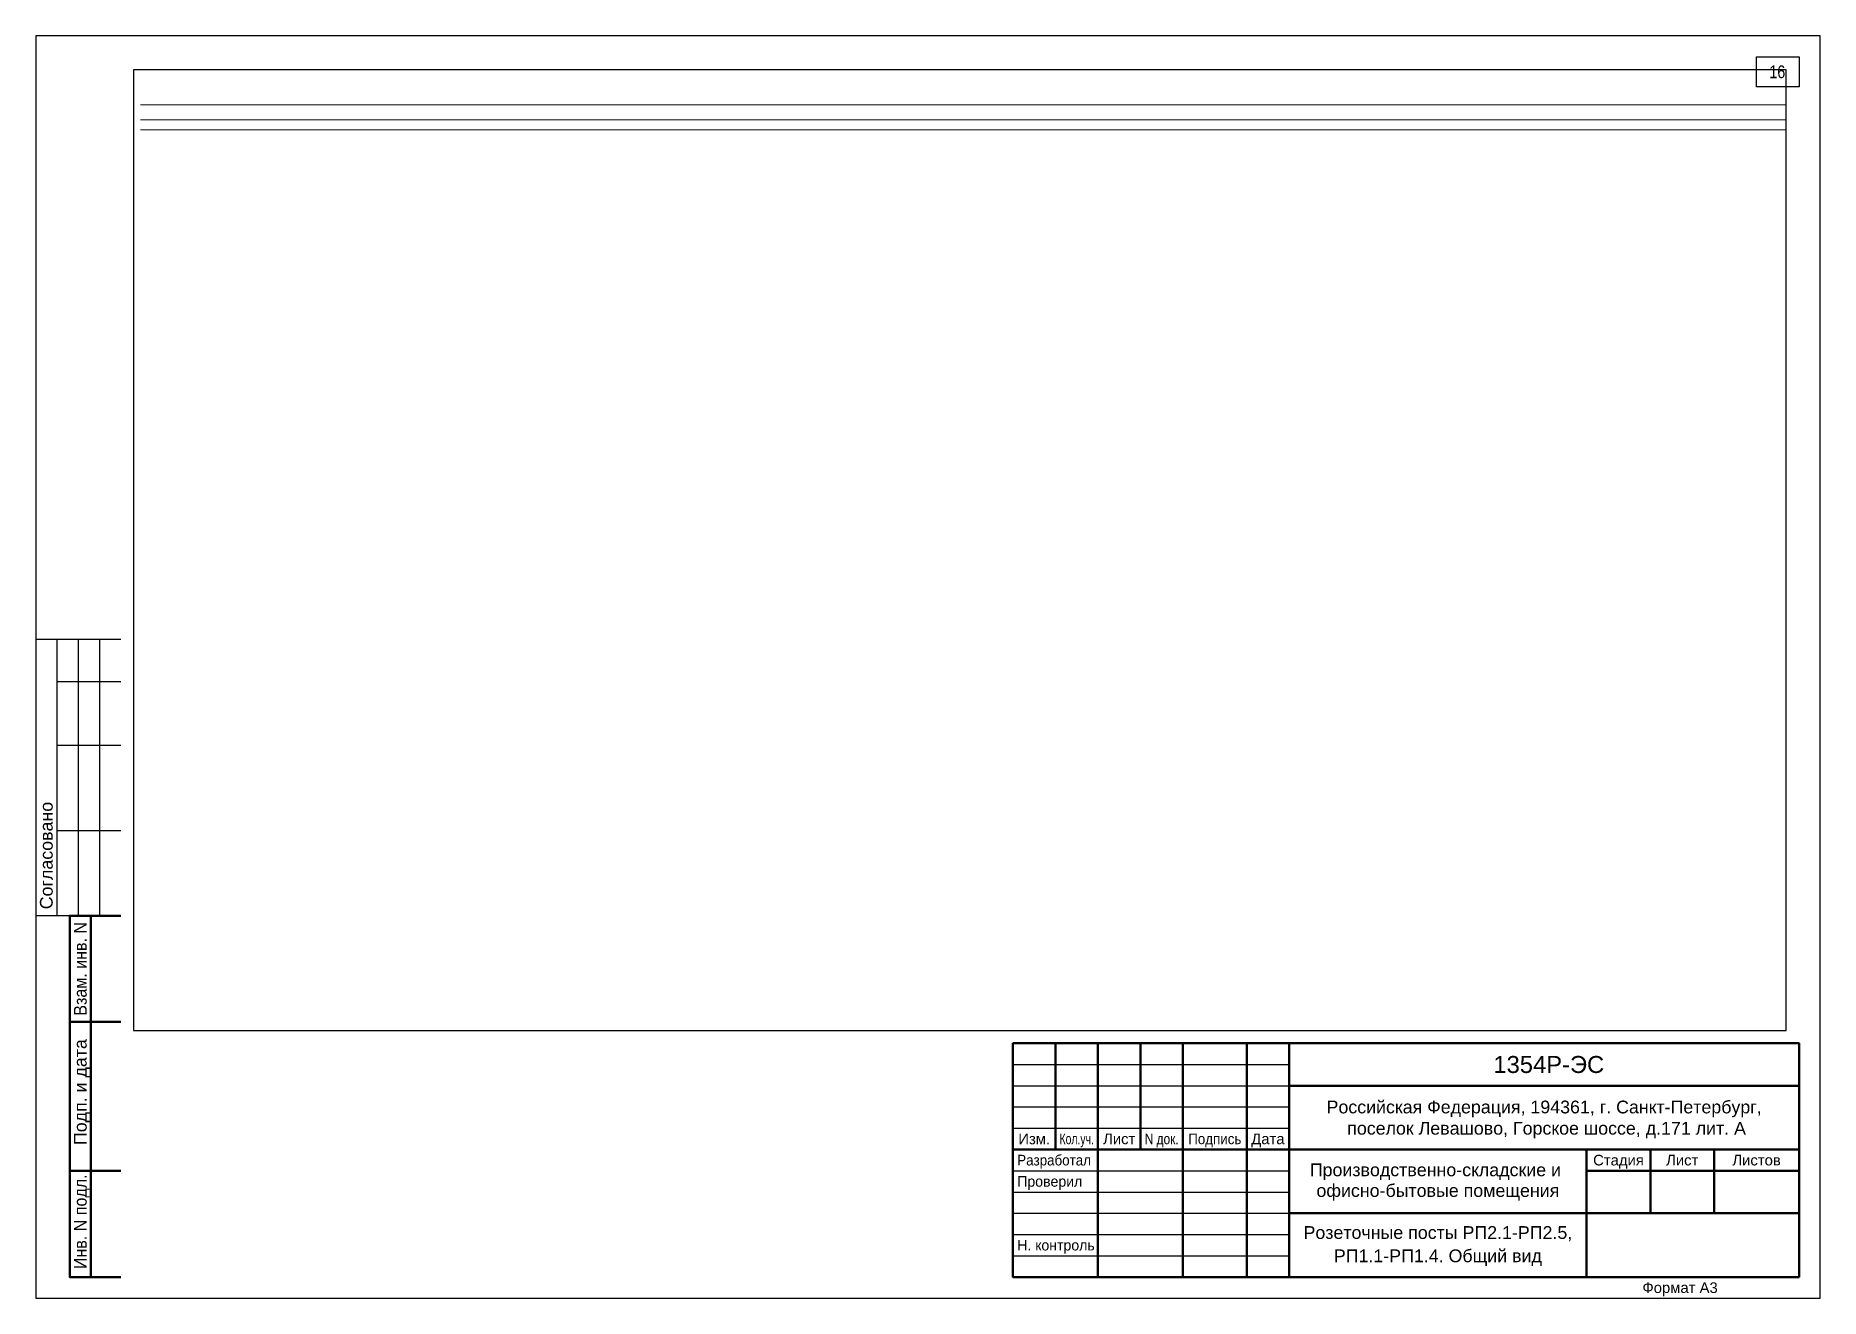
# Paper-space layout 'схема разводки осветительной сети офисных помещений' of a CAD drawing. Header units: millimetres. Extents: x 0 to 420, y 0 to 297.
# The model-space entities are those that its viewports show. They can reach past a viewport. Long polylines and large blocks are cut down to what shows.
import ezdxf
from ezdxf.enums import TextEntityAlignment as Align

# ---------------------------------------------------------------- set-up
doc = ezdxf.new("R2010")
doc.units = ezdxf.units.MM
doc.layers.add('$TEXT', color=250, linetype='Continuous')
doc.layers.add('$ФОРМАТКА', color=7, linetype='Continuous')
doc.layers.add('$Видовой Экран', color=41, linetype='Continuous', plot=False)
for name, color, linetype, lineweight in [('1-Стена сэндвич-панель', 157, 'Continuous', 60), ('1-Цоколь', 249, 'Continuous', 15), ('Таbлица текст', 251, 'Continuous', 15)]:
    doc.layers.add(name, color=color, linetype=linetype, lineweight=lineweight)
doc.styles.add('Arial', font='arial.ttf', dxfattribs={"height": 3.5})

msp = doc.modelspace()

# ---------------------------------------------------------------- linework, layer by layer
at = {"layer": '1-Стена сэндвич-панель', "color": 7, "lineweight": 0}
for points in [[(103736.1, -366310.9), (131549.7, -366310.9), (131549.7, -436010.9), (130449.7, -436010.9)], [(103736.1, -366460.9), (131399.7, -366460.9), (131399.7, -435860.9), (130449.7, -435860.9)]]:
    msp.add_lwpolyline(points, dxfattribs=at)
at = {"layer": '1-Цоколь', "color": 7, "lineweight": 0}
msp.add_lwpolyline([(103736.1, -366090.9), (131769.7, -366090.9), (131769.7, -436230.9), (127449.7, -436230.9)], dxfattribs=at)

psp = doc.layouts.new('схема разводки осветительной сети офисных помещений')

# ---------------------------------------------------------------- linework, layer by layer
at = {"layer": '$Видовой Экран'}
psp.add_lwpolyline([(412, 63), (412, 289), (23, 289), (23, 63), (412, 63), (412, 63)], close=True, dxfattribs=at)
at = {"layer": '$ФОРМАТКА'}
psp.add_lwpolyline([(420, 0), (420, 297), (0, 297), (0, 0)], close=True, dxfattribs=at)
for points in [[(415, 285), (405, 285), (405, 292), (415, 292), (415, 285)], [(20, 155), (0, 155)], [(5, 155), (5, 90)], [(10, 155), (10, 90)], [(15, 155), (15, 90)], [(20, 145), (5, 145)], [(20, 130), (5, 130)], [(20, 110), (5, 110)], [(20, 90), (0, 90)], [(230, 55), (295, 55)], [(230, 50), (230, 5)], [(230, 50), (295, 50)], [(230, 45), (295, 45)], [(230, 40), (295, 40)], [(240, 35), (240, 35)], [(260, 35), (260, 35)], [(230, 30), (295, 30)], [(230, 25), (295, 25)], [(230, 20), (295, 20)], [(230, 15), (295, 15)], [(230, 10), (295, 10)]]:
    psp.add_lwpolyline(points, dxfattribs=at)
at = {"layer": '$ФОРМАТКА', "lineweight": 50}
for points in [[(20, 5), (8, 5), (8, 90), (20, 90)], [(20, 90), (8, 90)], [(13, 90), (13, 5)], [(20, 65), (8, 65)], [(240, 35), (240, 60)], [(250, 5), (250, 60)], [(260, 35), (260, 60)], [(270, 5), (270, 60)], [(285, 5), (285, 60)], [(295, 5), (295, 60)], [(295, 50), (415, 50)], [(230, 35), (415, 35)], [(365, 5), (365, 35)], [(380, 20), (380, 35)], [(395, 20), (395, 35)], [(20, 30), (8, 30)], [(365, 30), (415, 30)], [(295, 20), (415, 20)]]:
    psp.add_lwpolyline(points, dxfattribs=at)
psp.add_lwpolyline([(415, 5), (230, 5), (230, 60), (415, 60)], close=True, dxfattribs=at)

# ---------------------------------------------------------------- texts
at = {"layer": '$TEXT', "style": 'Arial', "width": 0.8}
psp.add_text('16', height=3, dxfattribs=at).set_placement((409.88, 288.51), align=Align.MIDDLE_CENTER)
at = {"layer": '$TEXT', "style": 'Arial'}
for s, p in [('Российская Федерация, 194361, г. Санкт-Петербург,', (355, 45)), (' поселок Левашово, Горское шоссе, д.171 лит. А', (355, 40)), ('Производственно-складские и ', (330, 30.21)), ('офисно-бытовые помещения', (330, 25.35))]:
    psp.add_text(s, height=3, dxfattribs=at).set_placement(p, align=Align.MIDDLE_CENTER)
at = {"layer": '$TEXT', "ltscale": 5, "style": 'Arial'}
for s, p in [('Розеточные посты РП2.1-РП2.5,', (330, 15.47)), ('РП1.1-РП1.4. Общий вид', (330, 9.99))]:
    psp.add_text(s, height=3, dxfattribs=at).set_placement(p, align=Align.MIDDLE_CENTER)
at = {"layer": '$ФОРМАТКА', "style": 'Arial'}
psp.add_text('Согласовано', height=3, rotation=90, dxfattribs=at).set_placement((2.5, 91.5), align=Align.MIDDLE_LEFT)
at = {"layer": '$ФОРМАТКА', "style": 'Arial', "width": 0.9}
for s, p in [('Взам. инв. N', (10.5, 77.5)), ('Инв. N подл.', (10.5, 18))]:
    psp.add_text(s, height=3, rotation=90, dxfattribs=at).set_placement(p, align=Align.MIDDLE_CENTER)
at = {"layer": '$ФОРМАТКА', "style": 'Arial'}
psp.add_text('Подп. и дата', height=3, rotation=90, dxfattribs=at).set_placement((10.5, 48.5), align=Align.MIDDLE_CENTER)
for s, height, p in [('1354Р-ЭС', 4, (356.1, 55)), ('Изм.', 2.5, (235, 37.5)), ('Лист', 2.5, (255, 37.5)), ('Дата', 2.5, (290, 37.5)), ('Стадия', 2.5, (372.5, 32.5)), ('Лист', 2.5, (387.5, 32.5)), ('Листов', 2.5, (405, 32.5)), ('Формат А3', 2.5, (387, 2.5))]:
    psp.add_text(s, height=height, dxfattribs=at).set_placement(p, align=Align.MIDDLE_CENTER)
for s, width, p in [('Кол.уч.', 0.7, (245, 37.5)), ('N док.', 0.8, (265, 37.5)), ('Подпись', 0.9, (277.5, 37.5))]:
    psp.add_text(s, height=2.5, dxfattribs=dict(at, width=width)).set_placement(p, align=Align.MIDDLE_CENTER)
at = {"layer": '$ФОРМАТКА', "ltscale": 5, "style": 'Arial'}
for s, width, p in [('Разработал', 0.9, (231, 32.5)), ('Проверил', 0.95, (231, 27.5)), ('Н. контроль', 0.95, (231, 12.5))]:
    psp.add_text(s, height=2.5, dxfattribs=dict(at, width=width)).set_placement(p, align=Align.MIDDLE_LEFT)

# ---------------------------------------------------------------- viewports
at = {"layer": 'Таbлица текст', "view_target_point": (315719.61, -306808.03)}
vp = psp.add_viewport(center=(217.5, 176), size=(389, 226), view_center_point=(-199871.48, -65863.09), view_height=14197.9676, dxfattribs=at)
vp.dxf.flags = 0x10000  # cut along an outline
vp.dxf.clipping_boundary_handle = psp.add_lwpolyline([(412, 63), (412, 289), (23, 289), (23, 63), (412, 63), (412, 63)], format="xyb", close=True, dxfattribs={"invisible": 1}).dxf.handle

doc.saveas('drawing.dxf')
